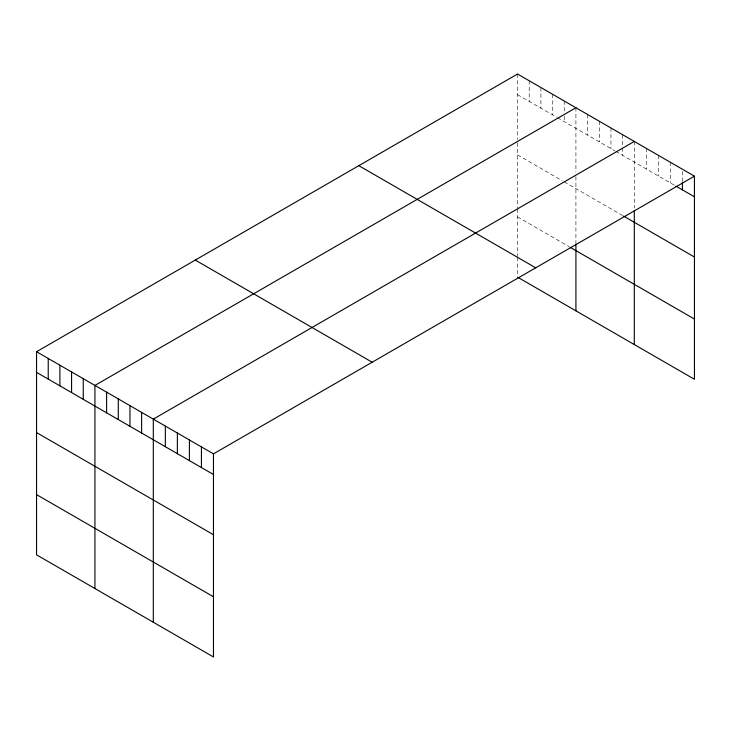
<?xml version="1.0" encoding="UTF-8"?>
<svg xmlns="http://www.w3.org/2000/svg" width="731" height="731" viewBox="0 0 731 731"><rect width="100%" height="100%" fill="white"/><g stroke="black" fill="none" stroke-linecap="round" stroke-linejoin="round"><path stroke-width="0.55" stroke-dasharray="3.65 2.74" d="M517.539 94.664L556.455 117.134M557.433 117.7L614.844 150.842M615.813 151.399L675.015 185.583M517.539 154.881L562.294 180.721M564.241 181.845L622.62 215.554M517.539 216.924L569.111 246.694M682.416 171.392L682.416 182.257M670.391 162.273L670.391 182.914M658.357 155.328L658.357 175.97M646.332 148.384L646.332 169.025M634.298 141.439L634.298 208.061M622.62 134.696L622.62 146.648M622.62 147.735L622.62 155.338M610.952 127.962L610.952 148.594M599.274 121.218L599.274 141.851M587.596 114.475L587.596 135.116M575.918 107.731L575.918 172.169M575.918 176.546L575.918 242.729M564.241 100.997L564.241 111.852M564.241 116.202L564.241 121.629M552.572 94.253L552.572 114.886M540.894 87.51L540.894 108.151M529.217 80.766L529.217 101.408M517.539 74.032L517.539 139.557M517.539 142.837L517.539 207.896M517.539 209.029L517.539 256.334M517.539 257.431L517.539 276.044"/><path stroke-width="1.1" d="M36.55 351.721L213.461 453.86L213.461 656.968L36.55 554.829L36.55 351.721L517.539 74.032L694.45 176.171L694.45 379.279L517.539 277.14M575.918 107.731L94.929 385.429L94.929 588.537M634.298 141.439L153.309 419.137L153.309 622.245M213.461 453.86L694.45 176.171M675.947 186.122L694.45 196.803M623.598 216.111L694.45 257.02M570.079 247.261L694.45 319.063M358.811 165.672L535.722 267.811M195.278 260.081L372.189 362.22M36.55 372.362L213.461 474.501M36.55 432.578L213.461 534.717M36.55 494.622L213.461 596.761M682.416 182.257L682.416 189.859M634.298 210.254L634.298 344.548M575.918 243.862L575.918 310.839M201.427 446.915L201.427 467.557M189.402 439.971L189.402 460.612M177.368 433.026L177.368 453.668M165.343 426.082L165.343 446.723M141.631 412.394L141.631 433.035M129.963 405.65L129.963 426.292M118.285 398.916L118.285 419.548M106.607 392.172L106.607 412.805M83.252 378.685L83.252 399.327M71.574 371.951L71.574 392.584M59.905 365.208L59.905 385.849M48.228 358.464L48.228 379.106"/></g></svg>
